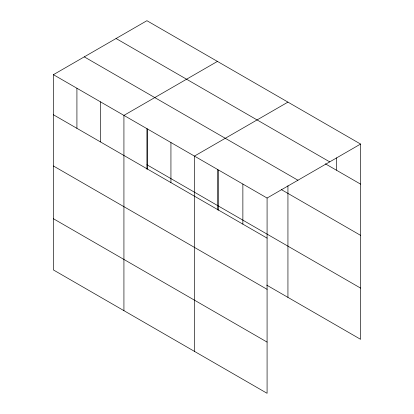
<?xml version="1.0" encoding="UTF-8"?>
<svg xmlns="http://www.w3.org/2000/svg" width="414" height="414" viewBox="0 0 414 414"><rect width="100%" height="100%" fill="white"/><g stroke="black" fill="none" stroke-linecap="round" stroke-linejoin="round"><path stroke-width="0.62" d="M53.416 74.68L267.082 198.042L267.082 393.3L53.416 269.944L53.416 74.68L146.918 20.7L360.584 144.056L360.584 339.32L266.673 285.101M217.428 61.407L123.926 115.392L123.926 310.65M287.937 102.118L194.435 156.099L194.435 351.357M267.082 198.042L360.584 144.056M116.065 38.512L329.725 161.874M325.357 163.804L360.584 184.137M84.275 56.868L297.935 180.225M281.22 189.529L360.584 235.349M146.918 164.751L360.584 288.108M53.416 114.761L267.082 238.122M53.416 165.973L267.082 289.329M53.416 218.732L267.082 342.088M336.365 157.874L336.365 170.159M287.937 185.726L287.937 297.376M242.868 184.059L242.868 224.14M218.654 170.076L218.654 210.162M217.428 169.429L217.428 209.939M170.935 142.53L170.935 182.61M147.431 128.961L147.431 169.041M146.918 128.718L146.918 169.233M100.426 101.818L100.426 141.904M76.921 88.249L76.921 128.33"/></g></svg>
